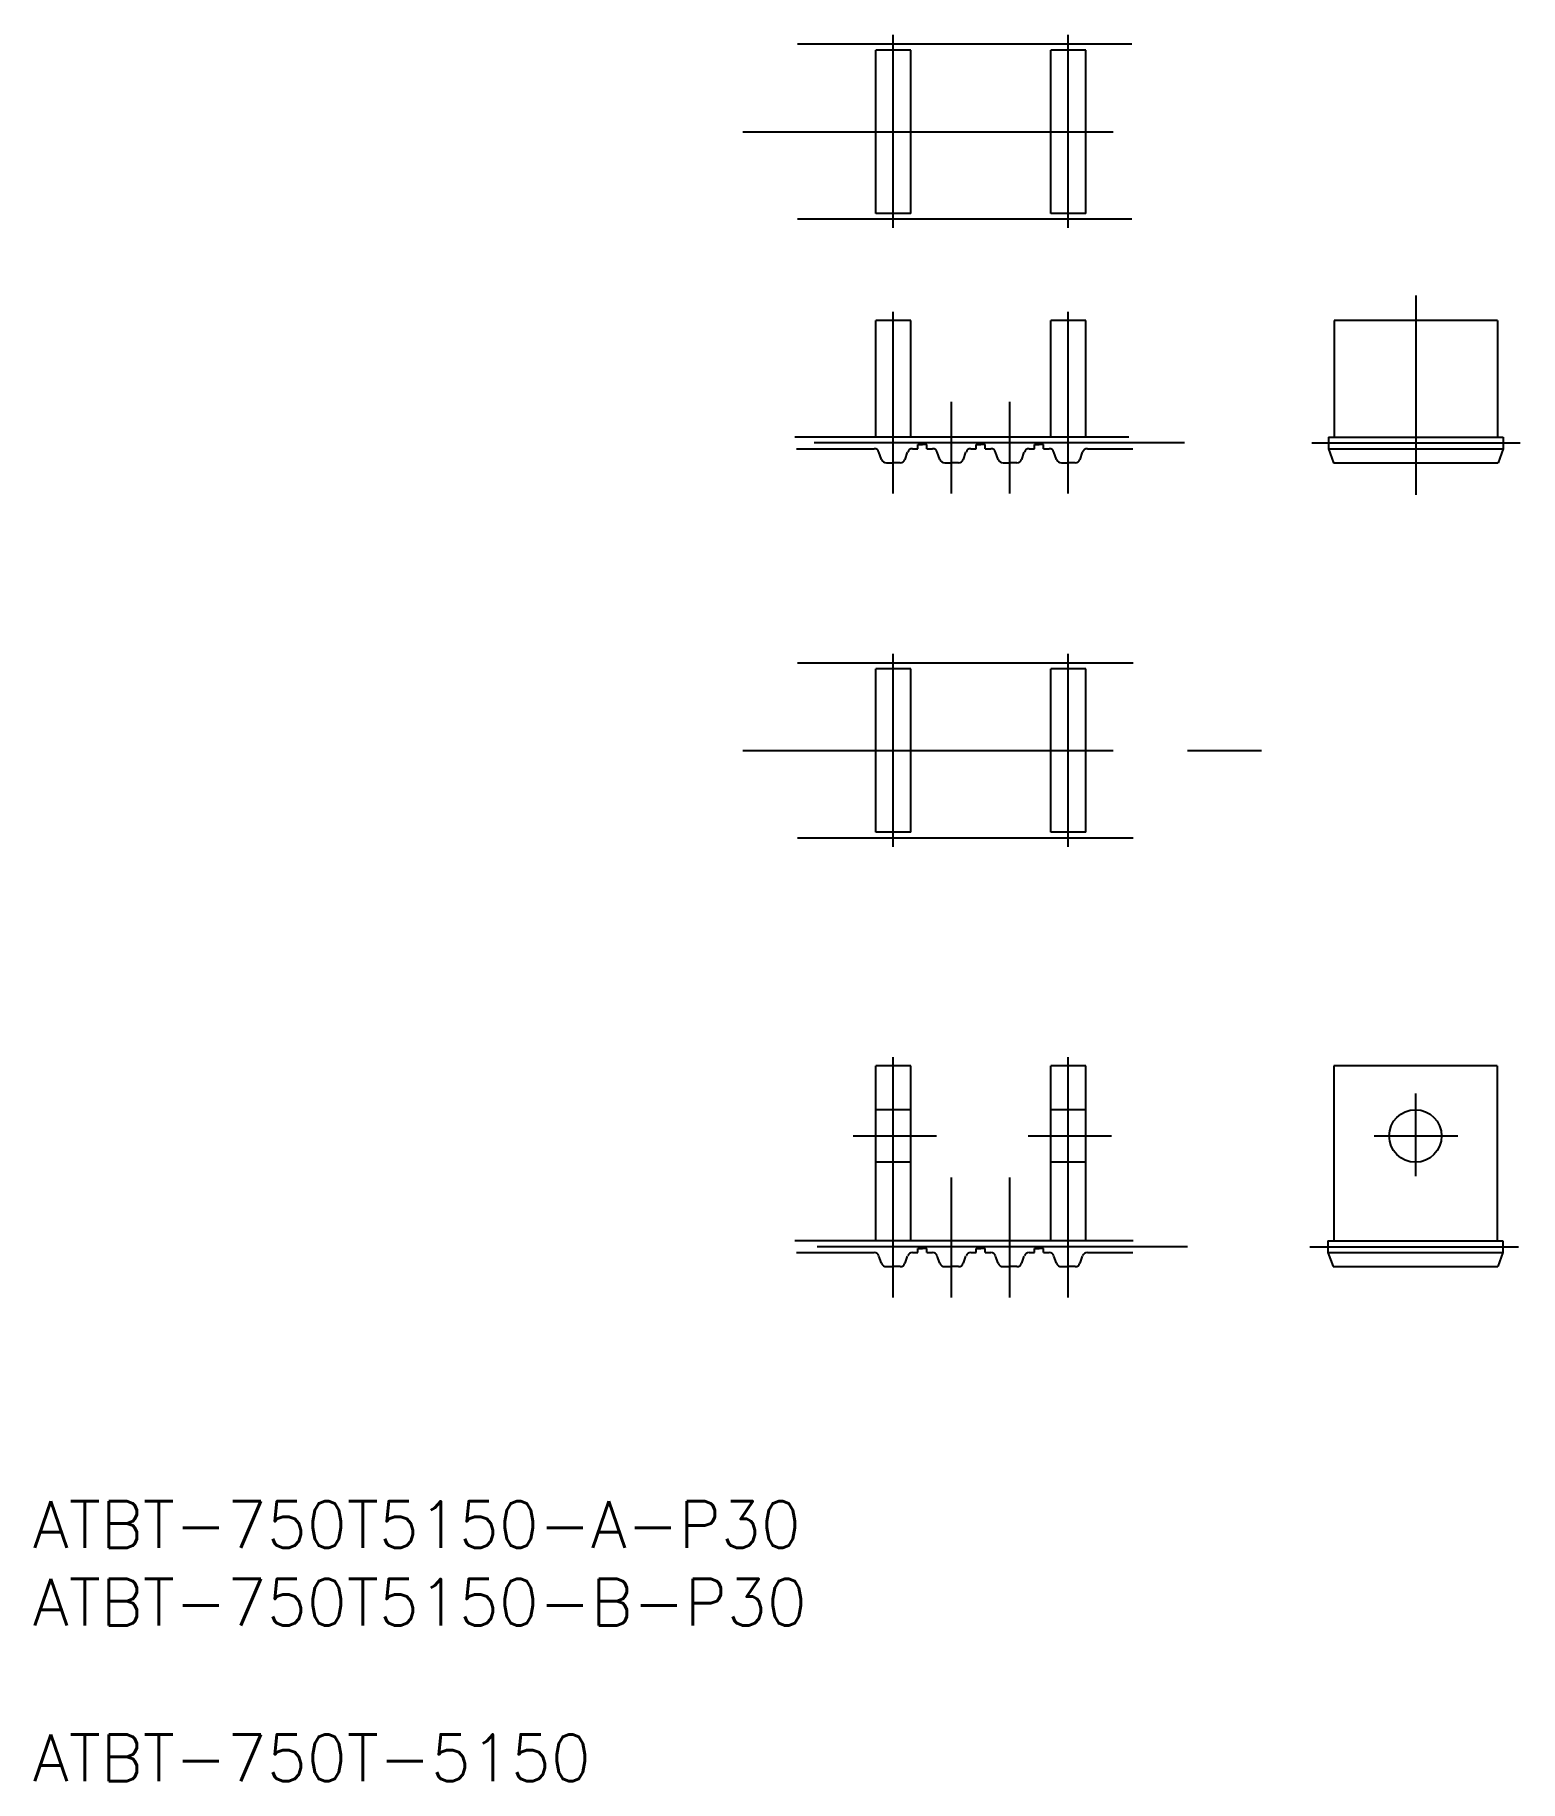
# Model space of a CAD drawing. Extents: x 417 to 544, y -39 to 110.
import ezdxf

# ---------------------------------------------------------------- set-up
doc = ezdxf.new("R2010")
doc.units = 0
doc.linetypes.add('CENTER', pattern=[50.8, 31.75, -6.35, 6.35, -6.35])
doc.layers.get('0').update_dxf_attribs({"linetype": 'CONTINUOUS'})
doc.layers.add('CENTER', color=1, linetype='CENTER')
doc.styles.get("Standard").update_dxf_attribs({"font": 'txt', "bigfont": 'BIGFONT'})

msp = doc.modelspace()

# ---------------------------------------------------------------- linework, layer by layer
at = {"color": 7, "linetype": 'CONTINUOUS'}
for p, q in [((511.01, 109.64), (482.33, 109.64)), ((511.01, 94.64), (482.33, 94.64)), ((528.35, 85.96), (528.35, 75.96)), ((542.35, 85.96), (542.35, 75.96)), ((482.25, 74.96), (488.91, 74.96)), ((492.19, 74.96), (492.67, 74.96)), ((492.67, 74.96), (492.67, 75.32)), ((492.67, 75.32), (493.05, 75.32)), ((493.43, 75.32), (493.05, 75.32)), ((493.43, 74.96), (493.43, 75.32)), ((493.43, 74.96), (493.91, 74.96)), ((497.19, 74.96), (497.67, 74.96)), ((497.19, 74.96), (497.67, 74.96)), ((497.67, 74.96), (497.67, 75.32)), ((497.67, 75.32), (498.05, 75.32)), ((498.43, 75.32), (498.05, 75.32)), ((498.43, 74.96), (498.43, 75.32)), ((498.43, 74.96), (498.91, 74.96)), ((498.43, 74.96), (498.91, 74.96)), ((502.19, 74.96), (502.67, 74.96)), ((502.19, 74.96), (502.67, 74.96)), ((502.67, 74.96), (502.67, 75.32)), ((502.67, 75.32), (503.05, 75.32)), ((503.43, 75.32), (503.05, 75.32)), ((503.43, 74.96), (503.43, 75.32)), ((503.43, 74.96), (503.91, 74.96)), ((503.43, 74.96), (503.91, 74.96)), ((507.19, 74.96), (507.67, 74.96)), ((507.19, 74.96), (507.67, 74.96)), ((507.67, 74.96), (511.08, 74.96)), ((527.85, 75.96), (542.85, 75.96)), ((527.85, 75.96), (527.85, 74.96)), ((527.85, 74.96), (542.85, 74.96)), ((527.85, 74.96), (528.29, 73.76)), ((542.85, 74.96), (542.41, 73.76)), ((542.85, 75.96), (542.85, 74.96)), ((489.55, 74.05), (489.32, 74.67)), ((489.96, 73.76), (490.55, 73.76)), ((491.14, 73.76), (490.55, 73.76)), ((491.14, 73.76), (490.55, 73.76)), ((491.56, 74.05), (491.78, 74.67)), ((494.55, 74.05), (494.32, 74.67)), ((494.96, 73.76), (495.55, 73.76)), ((496.14, 73.76), (495.55, 73.76)), ((496.14, 73.76), (495.55, 73.76)), ((496.56, 74.05), (496.78, 74.67)), ((499.55, 74.05), (499.32, 74.67)), ((499.96, 73.76), (500.55, 73.76)), ((501.14, 73.76), (500.55, 73.76)), ((501.14, 73.76), (500.55, 73.76)), ((501.56, 74.05), (501.78, 74.67)), ((504.55, 74.05), (504.32, 74.67)), ((504.96, 73.76), (505.55, 73.76)), ((506.14, 73.76), (505.55, 73.76)), ((506.14, 73.76), (505.55, 73.76)), ((506.56, 74.05), (506.78, 74.67)), ((528.29, 73.76), (542.41, 73.76)), ((511.11, 56.58), (482.33, 56.58)), ((511.11, 41.58), (482.33, 41.58)), ((528.31, 22.04), (528.31, 7.04)), ((542.31, 22.04), (542.31, 7.04)), ((482.25, 6.04), (488.91, 6.04)), ((492.19, 6.04), (492.67, 6.04)), ((492.19, 6.04), (492.67, 6.04)), ((492.67, 6.04), (492.67, 6.4)), ((492.67, 6.4), (493.05, 6.4)), ((493.43, 6.4), (493.05, 6.4)), ((493.43, 6.04), (493.43, 6.4)), ((493.43, 6.04), (493.91, 6.04)), ((493.43, 6.04), (493.91, 6.04)), ((497.19, 6.04), (497.67, 6.04)), ((497.19, 6.04), (497.67, 6.04)), ((497.67, 6.04), (497.67, 6.4)), ((497.67, 6.4), (498.05, 6.4)), ((498.43, 6.4), (498.05, 6.4)), ((498.43, 6.04), (498.43, 6.4)), ((498.43, 6.04), (498.91, 6.04)), ((498.43, 6.04), (498.91, 6.04)), ((502.19, 6.04), (502.67, 6.04)), ((502.19, 6.04), (502.67, 6.04)), ((502.67, 6.04), (502.67, 6.4)), ((502.67, 6.4), (503.05, 6.4)), ((503.43, 6.4), (503.05, 6.4)), ((503.43, 6.04), (503.43, 6.4)), ((503.43, 6.04), (503.91, 6.04)), ((503.43, 6.04), (503.91, 6.04)), ((507.19, 6.04), (507.67, 6.04)), ((507.19, 6.04), (507.67, 6.04)), ((507.67, 6.04), (511.08, 6.04)), ((527.81, 7.04), (542.81, 7.04)), ((527.81, 7.04), (527.81, 6.04)), ((527.81, 6.04), (542.81, 6.04)), ((527.81, 6.04), (528.25, 4.84)), ((542.81, 6.04), (542.38, 4.84)), ((542.81, 7.04), (542.81, 6.04)), ((489.55, 5.13), (489.32, 5.75)), ((489.96, 4.84), (490.55, 4.84)), ((491.14, 4.84), (490.55, 4.84)), ((491.14, 4.84), (490.55, 4.84)), ((491.56, 5.13), (491.78, 5.75)), ((494.55, 5.13), (494.32, 5.75)), ((494.96, 4.84), (495.55, 4.84)), ((496.14, 4.84), (495.55, 4.84)), ((496.14, 4.84), (495.55, 4.84)), ((496.56, 5.13), (496.78, 5.75)), ((499.55, 5.13), (499.32, 5.75)), ((499.96, 4.84), (500.55, 4.84)), ((501.14, 4.84), (500.55, 4.84)), ((501.14, 4.84), (500.55, 4.84)), ((501.56, 5.13), (501.78, 5.75)), ((504.55, 5.13), (504.32, 5.75)), ((504.96, 4.84), (505.55, 4.84)), ((506.14, 4.84), (505.55, 4.84)), ((506.14, 4.84), (505.55, 4.84)), ((506.56, 5.13), (506.78, 5.75)), ((528.25, 4.84), (542.38, 4.84))]:
    msp.add_line(p, q, dxfattribs=at)
at = {"color": 3, "linetype": 'CENTER'}
for p, q in [((492.05, 18.29), (489.05, 18.29)), ((507.05, 18.29), (504.05, 18.29)), ((492.05, 13.79), (489.05, 13.79)), ((507.05, 13.79), (504.05, 13.79))]:
    msp.add_line(p, q, dxfattribs=at)
at = {"color": 7, "linetype": 'CONTINUOUS'}
msp.add_circle((535.31, 16.04), 2.25, dxfattribs=at)
for centre, start, end in [((488.91, 74.52), 20, 90), ((492.2, 74.52), 90, 160), ((493.91, 74.52), 20, 90), ((497.2, 74.52), 90, 160), ((498.91, 74.52), 20, 90), ((502.2, 74.52), 90, 160), ((503.91, 74.52), 20, 90), ((507.2, 74.52), 90, 160), ((489.96, 74.2), 200, 270), ((491.14, 74.2), 270, 340), ((494.96, 74.2), 200, 270), ((496.14, 74.2), 270, 340), ((499.96, 74.2), 200, 270), ((501.14, 74.2), 270, 340), ((504.96, 74.2), 200, 270), ((506.14, 74.2), 270, 340), ((488.91, 5.6), 20, 90), ((492.2, 5.6), 90, 160), ((493.91, 5.6), 20, 90), ((497.2, 5.6), 90, 160), ((498.91, 5.6), 20, 90), ((502.2, 5.6), 90, 160), ((503.91, 5.6), 20, 90), ((507.2, 5.6), 90, 160), ((489.96, 5.28), 200, 270), ((491.14, 5.28), 270, 340), ((494.96, 5.28), 200, 270), ((496.14, 5.28), 270, 340), ((499.96, 5.28), 200, 270), ((501.14, 5.28), 270, 340), ((504.96, 5.28), 200, 270), ((506.14, 5.28), 270, 340)]:
    msp.add_arc(centre, 0.44, start, end, dxfattribs=at)
at = {"layer": 'CENTER', "color": 1, "linetype": 'CENTER'}
for p, q in [((490.55, 93.89), (490.55, 110.44)), ((505.55, 93.89), (505.55, 110.44)), ((477.66, 102.14), (515.2, 102.14)), ((535.35, 88.09), (535.35, 71.01)), ((490.55, 71.12), (490.55, 86.71)), ((505.55, 71.12), (505.55, 86.71)), ((495.55, 71.12), (495.55, 78.99)), ((500.55, 71.12), (500.55, 78.99)), ((515.51, 75.46), (479.03, 75.46)), ((526.42, 75.46), (544.29, 75.46)), ((490.55, 40.83), (490.55, 57.38)), ((505.55, 40.83), (505.55, 57.38)), ((477.66, 49.08), (523.7, 49.08)), ((490.55, 2.2), (490.55, 22.79)), ((505.55, 2.2), (505.55, 22.79)), ((535.31, 19.67), (535.31, 12.59)), ((487.11, 16.04), (494.26, 16.04)), ((502.11, 16.04), (509.26, 16.04)), ((531.78, 16.04), (538.94, 16.04)), ((495.55, 2.2), (495.55, 12.49)), ((500.55, 2.2), (500.55, 12.49)), ((515.78, 6.54), (478.93, 6.54)), ((526.27, 6.54), (544.14, 6.54))]:
    msp.add_line(p, q, dxfattribs=at)
at = {"layer": 'CENTER', "color": 7, "linetype": 'CONTINUOUS'}
for p, q in [((492.05, 109.14), (489.05, 109.14)), ((489.05, 95.14), (489.05, 109.14)), ((492.05, 95.14), (492.05, 109.14)), ((507.05, 109.14), (504.05, 109.14)), ((504.05, 95.14), (504.05, 109.14)), ((507.05, 95.14), (507.05, 109.14)), ((492.05, 95.14), (489.05, 95.14)), ((507.05, 95.14), (504.05, 95.14)), ((489.05, 75.96), (489.05, 85.96)), ((492.05, 85.96), (489.05, 85.96)), ((492.05, 75.96), (492.05, 85.96)), ((507.05, 85.96), (504.05, 85.96)), ((504.05, 75.96), (504.05, 85.96)), ((507.05, 75.96), (507.05, 85.96)), ((542.35, 85.96), (528.35, 85.96)), ((510.74, 75.96), (482.11, 75.96)), ((492.05, 56.08), (489.05, 56.08)), ((489.05, 42.08), (489.05, 56.08)), ((492.05, 42.08), (492.05, 56.08)), ((507.05, 56.08), (504.05, 56.08)), ((504.05, 42.08), (504.05, 56.08)), ((507.05, 42.08), (507.05, 56.08)), ((492.05, 42.08), (489.05, 42.08)), ((507.05, 42.08), (504.05, 42.08)), ((492.05, 22.04), (489.05, 22.04)), ((489.05, 7.04), (489.05, 22.04)), ((492.05, 7.04), (492.05, 22.04)), ((507.05, 22.04), (504.05, 22.04)), ((504.05, 7.04), (504.05, 22.04)), ((507.05, 7.04), (507.05, 22.04)), ((542.31, 22.04), (528.31, 22.04)), ((511.12, 7.04), (482.11, 7.04))]:
    msp.add_line(p, q, dxfattribs=at)

# ---------------------------------------------------------------- texts
at = {"color": 7, "linetype": 'CONTINUOUS'}
for s, p in [('ATBT-750T5150-A-P30', (416.79, -19.27)), ('ATBT-750T5150-B-P30', (416.79, -25.93)), ('ATBT-750T-5150', (416.79, -39.27))]:
    msp.add_text(s, height=4, dxfattribs=at).set_placement(p)

doc.saveas('drawing.dxf')
